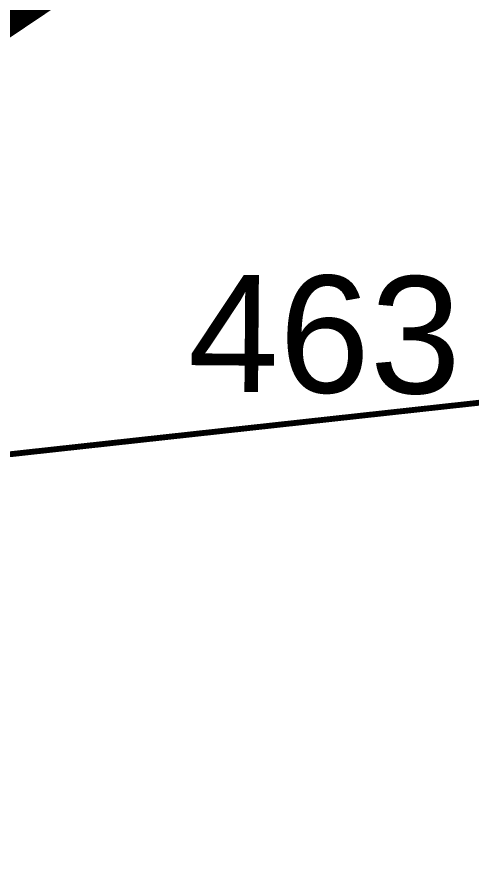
# Model space of a CAD drawing. Header units: metres. Extents: x 326467 to 340077, y 1811030 to 1824953.
# Drawn here: x 327913.4 to 327960.5, y 1813090.5 to 1813179.5 of the extents above; entities that cross this region are included whole.
import ezdxf

# ---------------------------------------------------------------- set-up
doc = ezdxf.new("R2010")
doc.units = ezdxf.units.M
doc.header["$MEASUREMENT"] = 0
for name, color, linetype in [('CRZ LINE FOR RIVER OR CREEK', 84, 'Continuous'), ('NDZ-200M FROM CRZ', 30, 'Continuous'), ('SURVEY NO.', 7, 'Continuous'), ('SURVEY PLOT BOUNDARY', 35, 'Continuous')]:
    doc.layers.add(name, color=color, linetype=linetype)
doc.styles.add('PDF Arial', font='arial.ttf')

# ---------------------------------------------------------------- blocks, each defined once
blk = doc.blocks.new('16')
at = {"layer": 'CRZ LINE FOR RIVER OR CREEK', "ltscale": 0.1, "const_width": 3.032, "flags": 128}
blk.add_lwpolyline([(327485.038, 1812701.881), (327519.352, 1812695.552), (327577.092, 1812724.601), (327604.789, 1812765.65), (327607.506, 1812829.965), (327664.209, 1812989.465), (327769.06, 1813097.956), (327828.018, 1813141.977), (327886.79, 1813161.741), (327934.034, 1813193.513), (327984.378, 1813226.491), (328040.995, 1813230.689), (328113.293, 1813223.644), (328192.933, 1813206.344), (328242.791, 1813176.3), (328250.328, 1813122.545), (328246.114, 1813100.34), (328261.862, 1813045.633), (328328.079, 1812982.451), (328393.859, 1812862.666), (328500.104, 1812715.848), (328586.46, 1812675.187)], dxfattribs=at)
at = {"layer": 'NDZ-200M FROM CRZ', "const_width": 3.032, "flags": 128}
blk.add_lwpolyline([(327485.038, 1812701.881), (327519.352, 1812695.552), (327577.092, 1812724.601), (327604.789, 1812765.65), (327607.506, 1812829.965), (327664.209, 1812989.465), (327769.06, 1813097.956), (327828.018, 1813141.977), (327886.79, 1813161.741), (327934.034, 1813193.513), (327984.378, 1813226.491), (328040.995, 1813230.689), (328113.293, 1813223.644), (328192.933, 1813206.344), (328242.791, 1813176.3), (328250.328, 1813122.545), (328246.114, 1813100.34), (328261.862, 1813045.633), (328328.079, 1812982.451), (328393.859, 1812862.666), (328500.104, 1812715.848), (328586.46, 1812675.187)], dxfattribs=at)
at = {"layer": 'SURVEY PLOT BOUNDARY', "lineweight": 18, "const_width": 0.606}
for points in [[(327870.402, 1813133.564), (327891.113, 1813198.097), (327919.503, 1813210.008), (328032.504, 1813184.876), (328036.484, 1813176.759), (328044.6, 1813180.739), (328052.56, 1813164.505), (328040.402, 1813160.555), (328028.212, 1813152.563), (328007.938, 1813144.632), (327870.37, 1813129.521)], [(327870.402, 1813133.564), (327870.37, 1813129.521), (328007.938, 1813144.632), (328028.212, 1813152.563), (328040.402, 1813160.555), (328052.56, 1813164.505), (328044.6, 1813180.739), (328036.484, 1813176.759), (328032.504, 1813184.876), (327919.503, 1813210.008), (327891.113, 1813198.097)]]:
    blk.add_lwpolyline(points, close=True, dxfattribs=at)
at = {"layer": 'SURVEY NO.', "insert": (327931.095, 1813140.488), "char_height": 12.1286, "attachment_point": 7, "rotation": 359.55787, "style": 'PDF Arial'}
blk.add_mtext('463', dxfattribs=at)

msp = doc.modelspace()

# ---------------------------------------------------------------- block references
msp.add_blockref('16', (0, 0))

doc.saveas('drawing.dxf')
